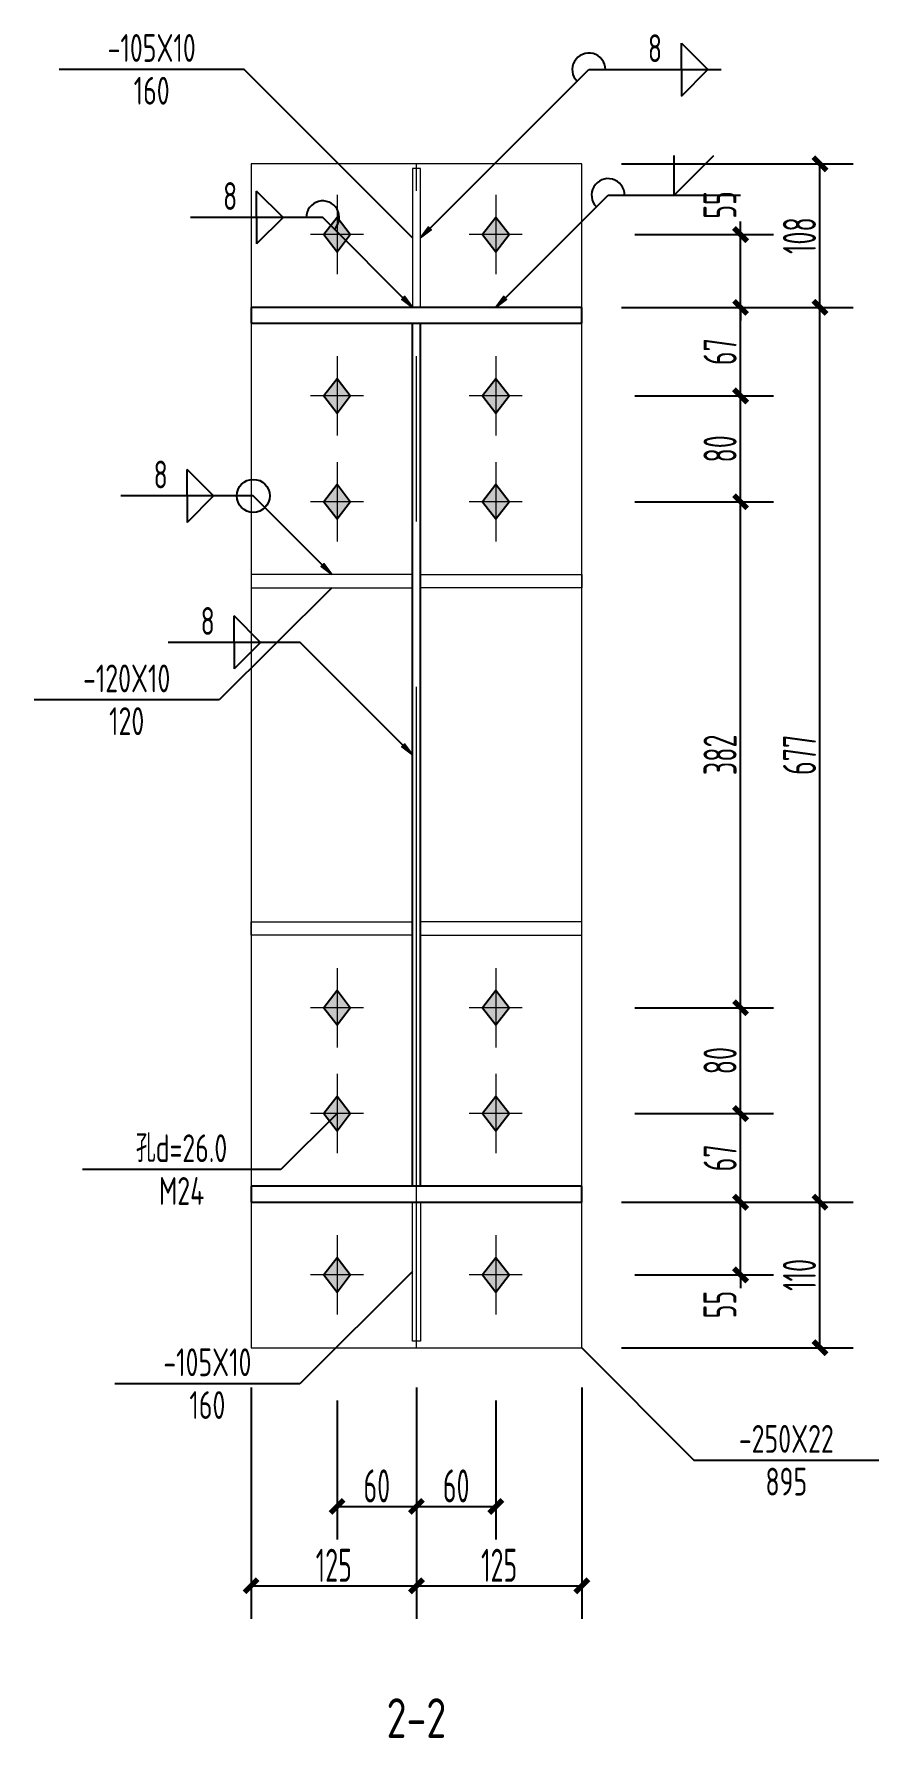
# Model space of a CAD drawing. Extents: x 447413 to 2975780, y -1432727 to 1301644.
# Drawn here: x 2279061 to 2285448, y -1145580 to -1132699 of the extents above; entities that cross this region are included whole.
import ezdxf
from ezdxf.enums import TextEntityAlignment as Align

# ---------------------------------------------------------------- set-up
doc = ezdxf.new("R2010")
doc.units = 0
doc.header["$LTSCALE"] = 1000
doc.header["$MEASUREMENT"] = 0
doc.linetypes.add('线型6', pattern=[8.75, 5, -1.25, 1.25, -1.25])
for name, color, linetype in [('10', 7, 'Continuous'), ('尺寸标注', 253, 'Continuous'), ('焊缝标注', 253, 'Continuous'), ('螺栓孔标注', 253, 'Continuous'), ('钢板标注', 253, 'Continuous')]:
    doc.layers.add(name, color=color, linetype=linetype)
doc.layers.add('20', color=2, linetype='Continuous', lineweight=18)
doc.styles.add('PkpmHz', font='Pkpmeng', dxfattribs={"width": 0.6, "bigfont": 'hztxt'})
doc.dimstyles.new('Pkpm_1.00', dxfattribs={"dimtxt": 250, "dimasz": 100, "dimexe": 250, "dimexo": 0.0625, "dimgap": 30, "dimtad": 1, "dimdec": 0, "dimrnd": 5, "dimzin": 0, "dimdsep": 46, "dimtxsty": 'PkpmHz', "dimblk1": 'ARCHTICK', "dimblk2": 'ARCHTICK', "dimsah": 1, "dimcen": 0.09, "dimadec": 0, "dimazin": 0, "dimtfac": 1, "dimtdec": 0, "dimtmove": 2, "dimatfit": 1, "dimfxl": 0, "dimtolj": 1, "dimtzin": 0, "dimarcsym": 0})

# ---------------------------------------------------------------- blocks, each defined once
blk = doc.blocks.new('_ArchTick')
at = {"color": 0, "linetype": 'ByBlock', "const_width": 0.4}
blk.add_lwpolyline([(-0.5, -0.5), (0.5, 0.5)], dxfattribs=at)
blk = doc.blocks.new('*D578')
at = {"layer": 'Defpoints', "color": 0, "linetype": 'Continuous', "transparency": 16777216}
for p in [(2283202, -1134215), (2284402, -1134215), (2283202, -1134765)]:
    blk.add_point(p, dxfattribs=at)
at = {"layer": '尺寸标注', "color": 0, "linetype": 'Continuous', "lineweight": -2, "transparency": 16777216}
for p, q in [((2284402, -1134215), (2284402, -1134115)), ((2283602, -1134215), (2284652, -1134215)), ((2284402, -1134765), (2284402, -1134215)), ((2283602, -1134765), (2284652, -1134765)), ((2284402, -1134765), (2284402, -1134865))]:
    blk.add_line(p, q, dxfattribs=at)
at = {"layer": '尺寸标注', "color": 0, "linetype": 'Continuous', "lineweight": -2, "transparency": 16777216, "xscale": 100, "yscale": 100, "zscale": 100}
for p, rotation in [((2284402, -1134215), 270), ((2284402, -1134765), 90)]:
    blk.add_blockref('_ArchTick', p, dxfattribs=dict(at, rotation=rotation))
at = {"layer": '尺寸标注', "color": 0, "linetype": 'Continuous', "transparency": 16777216, "insert": (2284246, -1133991), "char_height": 250, "attachment_point": 5, "rotation": 90, "style": 'PkpmHz'}
blk.add_mtext('\\A1;55', dxfattribs=at)
blk = doc.blocks.new('*D579')
at = {"layer": 'Defpoints', "color": 0, "linetype": 'Continuous', "transparency": 16777216}
for p in [(2283202, -1134765), (2284402, -1134765), (2283202, -1135435)]:
    blk.add_point(p, dxfattribs=at)
at = {"layer": '尺寸标注', "color": 0, "linetype": 'Continuous', "lineweight": -2, "transparency": 16777216}
for p, q in [((2283602, -1134765), (2284652, -1134765)), ((2284402, -1135435), (2284402, -1134765)), ((2283602, -1135435), (2284652, -1135435))]:
    blk.add_line(p, q, dxfattribs=at)
at = {"layer": '尺寸标注', "color": 0, "linetype": 'Continuous', "lineweight": -2, "transparency": 16777216, "xscale": 100, "yscale": 100, "zscale": 100}
for p, rotation in [((2284402, -1134765), 90), ((2284402, -1135435), 270)]:
    blk.add_blockref('_ArchTick', p, dxfattribs=dict(at, rotation=rotation))
at = {"layer": '尺寸标注', "color": 0, "linetype": 'Continuous', "transparency": 16777216, "insert": (2284247, -1135100), "char_height": 250, "attachment_point": 5, "rotation": 90, "style": 'PkpmHz'}
blk.add_mtext('\\A1;67', dxfattribs=at)
blk = doc.blocks.new('*D580')
at = {"layer": 'Defpoints', "color": 0, "linetype": 'Continuous', "transparency": 16777216}
for p in [(2283202, -1135435), (2284402, -1135435), (2283202, -1136235)]:
    blk.add_point(p, dxfattribs=at)
at = {"layer": '尺寸标注', "color": 0, "linetype": 'Continuous', "lineweight": -2, "transparency": 16777216}
for p, q in [((2283602, -1135435), (2284652, -1135435)), ((2284402, -1136235), (2284402, -1135435)), ((2283602, -1136235), (2284652, -1136235))]:
    blk.add_line(p, q, dxfattribs=at)
at = {"layer": '尺寸标注', "color": 0, "linetype": 'Continuous', "lineweight": -2, "transparency": 16777216, "xscale": 100, "yscale": 100, "zscale": 100}
for p, rotation in [((2284402, -1135435), 90), ((2284402, -1136235), 270)]:
    blk.add_blockref('_ArchTick', p, dxfattribs=dict(at, rotation=rotation))
at = {"layer": '尺寸标注', "color": 0, "linetype": 'Continuous', "transparency": 16777216, "insert": (2284247, -1135835), "char_height": 250, "attachment_point": 5, "rotation": 90, "style": 'PkpmHz'}
blk.add_mtext('\\A1;80', dxfattribs=at)
blk = doc.blocks.new('*D581')
at = {"layer": 'Defpoints', "color": 0, "linetype": 'Continuous', "transparency": 16777216}
for p in [(2283202, -1141530), (2284402, -1141530), (2283202, -1142080)]:
    blk.add_point(p, dxfattribs=at)
at = {"layer": '尺寸标注', "color": 0, "linetype": 'Continuous', "lineweight": -2, "transparency": 16777216}
for p, q in [((2284402, -1141530), (2284402, -1141430)), ((2283602, -1141530), (2284652, -1141530)), ((2284402, -1142080), (2284402, -1141530)), ((2283602, -1142080), (2284652, -1142080)), ((2284402, -1142080), (2284402, -1142180))]:
    blk.add_line(p, q, dxfattribs=at)
at = {"layer": '尺寸标注', "color": 0, "linetype": 'Continuous', "lineweight": -2, "transparency": 16777216, "xscale": 100, "yscale": 100, "zscale": 100}
for p, rotation in [((2284402, -1141530), 270), ((2284402, -1142080), 90)]:
    blk.add_blockref('_ArchTick', p, dxfattribs=dict(at, rotation=rotation))
at = {"layer": '尺寸标注', "color": 0, "linetype": 'Continuous', "transparency": 16777216, "insert": (2284246, -1142304), "char_height": 250, "attachment_point": 5, "rotation": 90, "style": 'PkpmHz'}
blk.add_mtext('\\A1;55', dxfattribs=at)
blk = doc.blocks.new('*D582')
at = {"layer": 'Defpoints', "color": 0, "linetype": 'Continuous', "transparency": 16777216}
for p in [(2283202, -1140860), (2284402, -1140860), (2283202, -1141530)]:
    blk.add_point(p, dxfattribs=at)
at = {"layer": '尺寸标注', "color": 0, "linetype": 'Continuous', "lineweight": -2, "transparency": 16777216}
for p, q in [((2283602, -1140860), (2284652, -1140860)), ((2284402, -1141530), (2284402, -1140860)), ((2283602, -1141530), (2284652, -1141530))]:
    blk.add_line(p, q, dxfattribs=at)
at = {"layer": '尺寸标注', "color": 0, "linetype": 'Continuous', "lineweight": -2, "transparency": 16777216, "xscale": 100, "yscale": 100, "zscale": 100}
for p, rotation in [((2284402, -1140860), 90), ((2284402, -1141530), 270)]:
    blk.add_blockref('_ArchTick', p, dxfattribs=dict(at, rotation=rotation))
at = {"layer": '尺寸标注', "color": 0, "linetype": 'Continuous', "transparency": 16777216, "insert": (2284247, -1141195), "char_height": 250, "attachment_point": 5, "rotation": 90, "style": 'PkpmHz'}
blk.add_mtext('\\A1;67', dxfattribs=at)
blk = doc.blocks.new('*D583')
at = {"layer": 'Defpoints', "color": 0, "linetype": 'Continuous', "transparency": 16777216}
for p in [(2283202, -1140060), (2284402, -1140060), (2283202, -1140860)]:
    blk.add_point(p, dxfattribs=at)
at = {"layer": '尺寸标注', "color": 0, "linetype": 'Continuous', "lineweight": -2, "transparency": 16777216}
for p, q in [((2283602, -1140060), (2284652, -1140060)), ((2284402, -1140860), (2284402, -1140060)), ((2283602, -1140860), (2284652, -1140860))]:
    blk.add_line(p, q, dxfattribs=at)
at = {"layer": '尺寸标注', "color": 0, "linetype": 'Continuous', "lineweight": -2, "transparency": 16777216, "xscale": 100, "yscale": 100, "zscale": 100}
for p, rotation in [((2284402, -1140060), 90), ((2284402, -1140860), 270)]:
    blk.add_blockref('_ArchTick', p, dxfattribs=dict(at, rotation=rotation))
at = {"layer": '尺寸标注', "color": 0, "linetype": 'Continuous', "transparency": 16777216, "insert": (2284247, -1140460), "char_height": 250, "attachment_point": 5, "rotation": 90, "style": 'PkpmHz'}
blk.add_mtext('\\A1;80', dxfattribs=at)
blk = doc.blocks.new('*D584')
at = {"layer": 'Defpoints', "color": 0, "linetype": 'Continuous', "transparency": 16777216}
for p in [(2283202, -1136235), (2284402, -1136235), (2283202, -1140060)]:
    blk.add_point(p, dxfattribs=at)
at = {"layer": '尺寸标注', "color": 0, "linetype": 'Continuous', "lineweight": -2, "transparency": 16777216}
for p, q in [((2283602, -1136235), (2284652, -1136235)), ((2284402, -1140060), (2284402, -1136235)), ((2283602, -1140060), (2284652, -1140060))]:
    blk.add_line(p, q, dxfattribs=at)
at = {"layer": '尺寸标注', "color": 0, "linetype": 'Continuous', "lineweight": -2, "transparency": 16777216, "xscale": 100, "yscale": 100, "zscale": 100}
for p, rotation in [((2284402, -1136235), 90), ((2284402, -1140060), 270)]:
    blk.add_blockref('_ArchTick', p, dxfattribs=dict(at, rotation=rotation))
at = {"layer": '尺寸标注', "color": 0, "linetype": 'Continuous', "transparency": 16777216, "insert": (2284247, -1138148), "char_height": 250, "attachment_point": 5, "rotation": 90, "style": 'PkpmHz'}
blk.add_mtext('\\A1;382', dxfattribs=at)
blk = doc.blocks.new('*D585')
at = {"layer": 'Defpoints', "color": 0, "linetype": 'Continuous', "transparency": 16777216}
for p in [(2281352, -1142630), (2281952, -1142630), (2281952, -1143830)]:
    blk.add_point(p, dxfattribs=at)
at = {"layer": '尺寸标注', "color": 0, "linetype": 'Continuous', "lineweight": -2, "transparency": 16777216}
for p, q in [((2281352, -1143030), (2281352, -1144080)), ((2281952, -1143030), (2281952, -1144080)), ((2281352, -1143830), (2281952, -1143830))]:
    blk.add_line(p, q, dxfattribs=at)
at = {"layer": '尺寸标注', "color": 0, "linetype": 'Continuous', "lineweight": -2, "transparency": 16777216, "xscale": 100, "yscale": 100, "zscale": 100, "rotation": 180}
blk.add_blockref('_ArchTick', (2281352, -1143830), dxfattribs=at)
at = {"layer": '尺寸标注', "color": 0, "linetype": 'Continuous', "lineweight": -2, "transparency": 16777216, "xscale": 100, "yscale": 100, "zscale": 100}
blk.add_blockref('_ArchTick', (2281952, -1143830), dxfattribs=at)
at = {"layer": '尺寸标注', "color": 0, "linetype": 'Continuous', "transparency": 16777216, "insert": (2281652, -1143675), "char_height": 250, "attachment_point": 5, "style": 'PkpmHz'}
blk.add_mtext('\\A1;60', dxfattribs=at)
blk = doc.blocks.new('*D586')
at = {"layer": 'Defpoints', "color": 0, "linetype": 'Continuous', "transparency": 16777216}
for p in [(2281952, -1142630), (2282552, -1142630), (2282552, -1143830)]:
    blk.add_point(p, dxfattribs=at)
at = {"layer": '尺寸标注', "color": 0, "linetype": 'Continuous', "lineweight": -2, "transparency": 16777216}
for p, q in [((2281952, -1143030), (2281952, -1144080)), ((2282552, -1143030), (2282552, -1144080)), ((2281952, -1143830), (2282552, -1143830))]:
    blk.add_line(p, q, dxfattribs=at)
at = {"layer": '尺寸标注', "color": 0, "linetype": 'Continuous', "lineweight": -2, "transparency": 16777216, "xscale": 100, "yscale": 100, "zscale": 100, "rotation": 180}
blk.add_blockref('_ArchTick', (2281952, -1143830), dxfattribs=at)
at = {"layer": '尺寸标注', "color": 0, "linetype": 'Continuous', "lineweight": -2, "transparency": 16777216, "xscale": 100, "yscale": 100, "zscale": 100}
blk.add_blockref('_ArchTick', (2282552, -1143830), dxfattribs=at)
at = {"layer": '尺寸标注', "color": 0, "linetype": 'Continuous', "transparency": 16777216, "insert": (2282252, -1143675), "char_height": 250, "attachment_point": 5, "style": 'PkpmHz'}
blk.add_mtext('\\A1;60', dxfattribs=at)
blk = doc.blocks.new('*D587')
at = {"layer": 'Defpoints', "color": 0, "linetype": 'Continuous', "transparency": 16777216}
for p in [(2280702, -1142630), (2281952, -1142630), (2281952, -1144430)]:
    blk.add_point(p, dxfattribs=at)
at = {"layer": '尺寸标注', "color": 0, "linetype": 'Continuous', "lineweight": -2, "transparency": 16777216}
for p, q in [((2280702, -1142930), (2280702, -1144680)), ((2281952, -1142930), (2281952, -1144680)), ((2280702, -1144430), (2281952, -1144430))]:
    blk.add_line(p, q, dxfattribs=at)
at = {"layer": '尺寸标注', "color": 0, "linetype": 'Continuous', "lineweight": -2, "transparency": 16777216, "xscale": 100, "yscale": 100, "zscale": 100, "rotation": 180}
blk.add_blockref('_ArchTick', (2280702, -1144430), dxfattribs=at)
at = {"layer": '尺寸标注', "color": 0, "linetype": 'Continuous', "lineweight": -2, "transparency": 16777216, "xscale": 100, "yscale": 100, "zscale": 100}
blk.add_blockref('_ArchTick', (2281952, -1144430), dxfattribs=at)
at = {"layer": '尺寸标注', "color": 0, "linetype": 'Continuous', "transparency": 16777216, "insert": (2281327, -1144275), "char_height": 250, "attachment_point": 5, "style": 'PkpmHz'}
blk.add_mtext('\\A1;125', dxfattribs=at)
blk = doc.blocks.new('*D588')
at = {"layer": 'Defpoints', "color": 0, "linetype": 'Continuous', "transparency": 16777216}
for p in [(2281952, -1142630), (2283202, -1142630), (2283202, -1144430)]:
    blk.add_point(p, dxfattribs=at)
at = {"layer": '尺寸标注', "color": 0, "linetype": 'Continuous', "lineweight": -2, "transparency": 16777216}
for p, q in [((2281952, -1142930), (2281952, -1144680)), ((2283202, -1142930), (2283202, -1144680)), ((2281952, -1144430), (2283202, -1144430))]:
    blk.add_line(p, q, dxfattribs=at)
at = {"layer": '尺寸标注', "color": 0, "linetype": 'Continuous', "lineweight": -2, "transparency": 16777216, "xscale": 100, "yscale": 100, "zscale": 100, "rotation": 180}
blk.add_blockref('_ArchTick', (2281952, -1144430), dxfattribs=at)
at = {"layer": '尺寸标注', "color": 0, "linetype": 'Continuous', "lineweight": -2, "transparency": 16777216, "xscale": 100, "yscale": 100, "zscale": 100}
blk.add_blockref('_ArchTick', (2283202, -1144430), dxfattribs=at)
at = {"layer": '尺寸标注', "color": 0, "linetype": 'Continuous', "transparency": 16777216, "insert": (2282577, -1144275), "char_height": 250, "attachment_point": 5, "style": 'PkpmHz'}
blk.add_mtext('\\A1;125', dxfattribs=at)
blk = doc.blocks.new('*D589')
at = {"layer": 'Defpoints', "color": 0, "linetype": 'Continuous', "transparency": 16777216}
for p in [(2283202, -1141530), (2285002, -1141530), (2283202, -1142630)]:
    blk.add_point(p, dxfattribs=at)
at = {"layer": '尺寸标注', "color": 0, "linetype": 'Continuous', "lineweight": -2, "transparency": 16777216}
for p, q in [((2283502, -1141530), (2285252, -1141530)), ((2285002, -1142630), (2285002, -1141530)), ((2283502, -1142630), (2285252, -1142630))]:
    blk.add_line(p, q, dxfattribs=at)
at = {"layer": '尺寸标注', "color": 0, "linetype": 'Continuous', "lineweight": -2, "transparency": 16777216, "xscale": 100, "yscale": 100, "zscale": 100}
for p, rotation in [((2285002, -1141530), 90), ((2285002, -1142630), 270)]:
    blk.add_blockref('_ArchTick', p, dxfattribs=dict(at, rotation=rotation))
at = {"layer": '尺寸标注', "color": 0, "linetype": 'Continuous', "transparency": 16777216, "insert": (2284847, -1142080), "char_height": 250, "attachment_point": 5, "rotation": 90, "style": 'PkpmHz'}
blk.add_mtext('\\A1;110', dxfattribs=at)
blk = doc.blocks.new('*D590')
at = {"layer": 'Defpoints', "color": 0, "linetype": 'Continuous', "transparency": 16777216}
for p in [(2283202, -1134765), (2285002, -1134765), (2283202, -1141530)]:
    blk.add_point(p, dxfattribs=at)
at = {"layer": '尺寸标注', "color": 0, "linetype": 'Continuous', "lineweight": -2, "transparency": 16777216}
for p, q in [((2283502, -1134765), (2285252, -1134765)), ((2285002, -1141530), (2285002, -1134765)), ((2283502, -1141530), (2285252, -1141530))]:
    blk.add_line(p, q, dxfattribs=at)
at = {"layer": '尺寸标注', "color": 0, "linetype": 'Continuous', "lineweight": -2, "transparency": 16777216, "xscale": 100, "yscale": 100, "zscale": 100}
for p, rotation in [((2285002, -1134765), 90), ((2285002, -1141530), 270)]:
    blk.add_blockref('_ArchTick', p, dxfattribs=dict(at, rotation=rotation))
at = {"layer": '尺寸标注', "color": 0, "linetype": 'Continuous', "transparency": 16777216, "insert": (2284847, -1138148), "char_height": 250, "attachment_point": 5, "rotation": 90, "style": 'PkpmHz'}
blk.add_mtext('\\A1;677', dxfattribs=at)
blk = doc.blocks.new('*D591')
at = {"layer": 'Defpoints', "color": 0, "linetype": 'Continuous', "transparency": 16777216}
for p in [(2283202, -1133680), (2285002, -1133680), (2283202, -1134765)]:
    blk.add_point(p, dxfattribs=at)
at = {"layer": '尺寸标注', "color": 0, "linetype": 'Continuous', "lineweight": -2, "transparency": 16777216}
for p, q in [((2283502, -1133680), (2285252, -1133680)), ((2285002, -1134765), (2285002, -1133680)), ((2283502, -1134765), (2285252, -1134765))]:
    blk.add_line(p, q, dxfattribs=at)
at = {"layer": '尺寸标注', "color": 0, "linetype": 'Continuous', "lineweight": -2, "transparency": 16777216, "xscale": 100, "yscale": 100, "zscale": 100}
for p, rotation in [((2285002, -1133680), 90), ((2285002, -1134765), 270)]:
    blk.add_blockref('_ArchTick', p, dxfattribs=dict(at, rotation=rotation))
at = {"layer": '尺寸标注', "color": 0, "linetype": 'Continuous', "transparency": 16777216, "insert": (2284847, -1134223), "char_height": 250, "attachment_point": 5, "rotation": 90, "style": 'PkpmHz'}
blk.add_mtext('\\A1;108', dxfattribs=at)

msp = doc.modelspace()

# ---------------------------------------------------------------- hatches: boundary and pattern name
at = {"layer": '10'}
for points in [[(2281351.5, -1134085.1), (2281251.5, -1134215.1), (2281351.5, -1134345.1), (2281451.5, -1134215.1)], [(2282551.5, -1134085.1), (2282451.5, -1134215.1), (2282551.5, -1134345.1), (2282651.5, -1134215.1)], [(2281351.5, -1135305.1), (2281251.5, -1135435.1), (2281351.5, -1135565.1), (2281451.5, -1135435.1)], [(2282551.5, -1135305.1), (2282451.5, -1135435.1), (2282551.5, -1135565.1), (2282651.5, -1135435.1)], [(2281351.5, -1136105.1), (2281251.5, -1136235.1), (2281351.5, -1136365.1), (2281451.5, -1136235.1)], [(2282551.5, -1136105.1), (2282451.5, -1136235.1), (2282551.5, -1136365.1), (2282651.5, -1136235.1)], [(2281351.5, -1139930.1), (2281251.5, -1140060.1), (2281351.5, -1140190.1), (2281451.5, -1140060.1)], [(2282551.5, -1139930.1), (2282451.5, -1140060.1), (2282551.5, -1140190.1), (2282651.5, -1140060.1)], [(2281351.5, -1140730.1), (2281251.5, -1140860.1), (2281351.5, -1140990.1), (2281451.5, -1140860.1)], [(2282551.5, -1140730.1), (2282451.5, -1140860.1), (2282551.5, -1140990.1), (2282651.5, -1140860.1)], [(2281351.5, -1141950.1), (2281251.5, -1142080.1), (2281351.5, -1142210.1), (2281451.5, -1142080.1)], [(2282551.5, -1141950.1), (2282451.5, -1142080.1), (2282551.5, -1142210.1), (2282651.5, -1142080.1)]]:
    msp.add_hatch(color=1, dxfattribs=at).paths.add_polyline_path(points)
at = {"layer": '焊缝标注'}
for points in [[(2281981.5, -1134240.1), (2282062.9, -1134180), (2282041.7, -1134158.8)], [(2281921.5, -1134765.1), (2281861.5, -1134683.7), (2281840.3, -1134704.9)], [(2282551.5, -1134765.1), (2282632.9, -1134705), (2282611.7, -1134683.8)], [(2281311.5, -1136785.1), (2281251.5, -1136703.7), (2281230.3, -1136724.9)], [(2281921.5, -1138147.6), (2281861.5, -1138066.2), (2281840.3, -1138087.4)]]:
    msp.add_hatch(color=256, dxfattribs=at).paths.add_polyline_path(points)

# ---------------------------------------------------------------- linework, layer by layer
at = {"layer": '10', "linetype": '线型6', "lineweight": 18}
msp.add_line((2281951.5, -1142635.1), (2281951.5, -1133675.1), dxfattribs=at)
at = {"layer": '10', "color": 9, "lineweight": 18}
for p, q in [((2281351.5, -1133915.1), (2281351.5, -1134515.1)), ((2282551.5, -1133915.1), (2282551.5, -1134515.1)), ((2281551.5, -1134215.1), (2281151.5, -1134215.1)), ((2282751.5, -1134215.1), (2282351.5, -1134215.1)), ((2281351.5, -1135135.1), (2281351.5, -1135735.1)), ((2282551.5, -1135135.1), (2282551.5, -1135735.1)), ((2281551.5, -1135435.1), (2281151.5, -1135435.1)), ((2282751.5, -1135435.1), (2282351.5, -1135435.1)), ((2281351.5, -1135935.1), (2281351.5, -1136535.1)), ((2282551.5, -1135935.1), (2282551.5, -1136535.1)), ((2281551.5, -1136235.1), (2281151.5, -1136235.1)), ((2282751.5, -1136235.1), (2282351.5, -1136235.1)), ((2281351.5, -1139760.1), (2281351.5, -1140360.1)), ((2282551.5, -1139760.1), (2282551.5, -1140360.1)), ((2281551.5, -1140060.1), (2281151.5, -1140060.1)), ((2282751.5, -1140060.1), (2282351.5, -1140060.1)), ((2281351.5, -1140560.1), (2281351.5, -1141160.1)), ((2282551.5, -1140560.1), (2282551.5, -1141160.1)), ((2281551.5, -1140860.1), (2281151.5, -1140860.1)), ((2282751.5, -1140860.1), (2282351.5, -1140860.1)), ((2281351.5, -1141780.1), (2281351.5, -1142380.1)), ((2282551.5, -1141780.1), (2282551.5, -1142380.1)), ((2281551.5, -1142080.1), (2281151.5, -1142080.1)), ((2282751.5, -1142080.1), (2282351.5, -1142080.1))]:
    msp.add_line(p, q, dxfattribs=at)
at = {"layer": '10', "color": 3}
for p, q in [((2283201.5, -1134765.1), (2280701.5, -1134765.1)), ((2280701.5, -1134765.1), (2280701.5, -1134885.1)), ((2283201.5, -1134885.1), (2283201.5, -1134765.1)), ((2280701.5, -1134885.1), (2283201.5, -1134885.1)), ((2281921.5, -1141410.1), (2281921.5, -1134885.1)), ((2281981.5, -1141410.1), (2281981.5, -1134885.1)), ((2283201.5, -1141410.1), (2280701.5, -1141410.1)), ((2280701.5, -1141410.1), (2280701.5, -1141530.1)), ((2283201.5, -1141530.1), (2283201.5, -1141410.1)), ((2280701.5, -1141530.1), (2283201.5, -1141530.1))]:
    msp.add_line(p, q, dxfattribs=at)
at = {"layer": '10', "color": 1, "linetype": 'Continuous'}
for points in [[(2281351.5, -1134085.1), (2281251.5, -1134215.1), (2281351.5, -1134345.1), (2281451.5, -1134215.1)], [(2282551.5, -1134085.1), (2282451.5, -1134215.1), (2282551.5, -1134345.1), (2282651.5, -1134215.1)], [(2281351.5, -1135305.1), (2281251.5, -1135435.1), (2281351.5, -1135565.1), (2281451.5, -1135435.1)], [(2282551.5, -1135305.1), (2282451.5, -1135435.1), (2282551.5, -1135565.1), (2282651.5, -1135435.1)], [(2281351.5, -1136105.1), (2281251.5, -1136235.1), (2281351.5, -1136365.1), (2281451.5, -1136235.1)], [(2282551.5, -1136105.1), (2282451.5, -1136235.1), (2282551.5, -1136365.1), (2282651.5, -1136235.1)], [(2281351.5, -1139930.1), (2281251.5, -1140060.1), (2281351.5, -1140190.1), (2281451.5, -1140060.1)], [(2282551.5, -1139930.1), (2282451.5, -1140060.1), (2282551.5, -1140190.1), (2282651.5, -1140060.1)], [(2281351.5, -1140730.1), (2281251.5, -1140860.1), (2281351.5, -1140990.1), (2281451.5, -1140860.1)], [(2282551.5, -1140730.1), (2282451.5, -1140860.1), (2282551.5, -1140990.1), (2282651.5, -1140860.1)], [(2281351.5, -1141950.1), (2281251.5, -1142080.1), (2281351.5, -1142210.1), (2281451.5, -1142080.1)], [(2282551.5, -1141950.1), (2282451.5, -1142080.1), (2282551.5, -1142210.1), (2282651.5, -1142080.1)]]:
    msp.add_lwpolyline(points, close=True, dxfattribs=at)
at = {"layer": '20'}
for p, q in [((2283201.5, -1133680.1), (2280701.5, -1133680.1)), ((2280701.5, -1133680.1), (2280701.5, -1142630.1)), ((2281981.5, -1133715.1), (2281921.5, -1133715.1)), ((2281921.5, -1133715.1), (2281921.5, -1134765.1)), ((2281981.5, -1134765.1), (2281981.5, -1133715.1)), ((2283201.5, -1142630.1), (2283201.5, -1133680.1)), ((2281921.5, -1134765.1), (2281981.5, -1134765.1)), ((2281921.5, -1136785.1), (2280701.5, -1136785.1)), ((2280701.5, -1136785.1), (2280701.5, -1136885.1)), ((2281921.5, -1136885.1), (2281921.5, -1136785.1)), ((2281981.5, -1136785.1), (2283201.5, -1136785.1)), ((2281981.5, -1136885.1), (2281981.5, -1136785.1)), ((2283201.5, -1136785.1), (2283201.5, -1136885.1)), ((2280701.5, -1136885.1), (2281921.5, -1136885.1)), ((2283201.5, -1136885.1), (2281981.5, -1136885.1)), ((2280701.5, -1139510.1), (2280701.5, -1139410.1)), ((2280701.5, -1139410.1), (2281921.5, -1139410.1)), ((2281921.5, -1139410.1), (2281921.5, -1139510.1)), ((2283201.5, -1139410.1), (2281981.5, -1139410.1)), ((2281981.5, -1139410.1), (2281981.5, -1139510.1)), ((2283201.5, -1139510.1), (2283201.5, -1139410.1)), ((2281921.5, -1139510.1), (2280701.5, -1139510.1)), ((2281981.5, -1139510.1), (2283201.5, -1139510.1)), ((2281921.5, -1141530.1), (2281981.5, -1141530.1)), ((2281921.5, -1142580.1), (2281921.5, -1141530.1)), ((2281981.5, -1141530.1), (2281981.5, -1142580.1)), ((2280701.5, -1142630.1), (2283201.5, -1142630.1)), ((2281981.5, -1142580.1), (2281921.5, -1142580.1))]:
    msp.add_line(p, q, dxfattribs=at)
at = {"layer": '焊缝标注'}
for p, q in [((2283954.8, -1132767.8), (2284154.8, -1132967.8)), ((2283954.8, -1132967.8), (2283954.8, -1132767.8)), ((2281981.5, -1134240.1), (2283254.8, -1132967.8)), ((2283254.8, -1132967.8), (2284254.8, -1132967.8)), ((2283954.8, -1133167.8), (2284154.8, -1132967.8)), ((2283954.8, -1132967.8), (2283954.8, -1133167.8)), ((2283900.4, -1133916.9), (2283900.4, -1133616.9)), ((2283900.4, -1133916.9), (2284200.4, -1133616.9)), ((2280943.5, -1134085.5), (2280743.5, -1133885.5)), ((2280743.5, -1134085.5), (2280743.5, -1133885.5)), ((2282551.5, -1134765.1), (2283400.4, -1133916.9)), ((2283400.4, -1133916.9), (2284400.4, -1133916.9)), ((2281243.5, -1134085.5), (2280243.5, -1134085.5)), ((2280943.5, -1134085.5), (2280743.5, -1134285.5)), ((2280743.5, -1134085.5), (2280743.5, -1134285.5)), ((2281921.5, -1134765.1), (2281243.5, -1134085.5)), ((2280418.3, -1136190.4), (2280218.3, -1135990.4)), ((2280218.3, -1136190.4), (2280218.3, -1135990.4)), ((2280718.3, -1136190.4), (2279718.3, -1136190.4)), ((2280418.3, -1136190.4), (2280218.3, -1136390.4)), ((2280218.3, -1136190.4), (2280218.3, -1136390.4)), ((2281311.5, -1136785.1), (2280718.3, -1136190.4)), ((2280774, -1137298.1), (2280574, -1137098.1)), ((2280574, -1137298.1), (2280574, -1137098.1)), ((2281074, -1137298.1), (2280074, -1137298.1)), ((2280774, -1137298.1), (2280574, -1137498.1)), ((2280574, -1137298.1), (2280574, -1137498.1)), ((2281921.5, -1138147.6), (2281074, -1137298.1))]:
    msp.add_line(p, q, dxfattribs=at)
at = {"layer": '焊缝标注', "linetype": 'Continuous'}
for points in [[(2281981.5, -1134240.1), (2282062.9, -1134180), (2282041.7, -1134158.8)], [(2281921.5, -1134765.1), (2281861.5, -1134683.7), (2281840.3, -1134704.9)], [(2282551.5, -1134765.1), (2282632.9, -1134705), (2282611.7, -1134683.8)], [(2281311.5, -1136785.1), (2281251.5, -1136703.7), (2281230.3, -1136724.9)], [(2281921.5, -1138147.6), (2281861.5, -1138066.2), (2281840.3, -1138087.4)]]:
    msp.add_lwpolyline(points, close=True, dxfattribs=at)
at = {"layer": '焊缝标注'}
msp.add_circle((2280718.3, -1136190.4), 125, dxfattribs=at)
for centre, start, end in [((2283254.8, -1132967.8), 0, 224.97719), ((2283400.4, -1133916.9), 0, 224.9772), ((2281243.5, -1134085.5), 314.93158, 180)]:
    msp.add_arc(centre, 125, start, end, dxfattribs=at)
at = {"layer": '螺栓孔标注'}
for p, q in [((2281351.5, -1140860.1), (2280926.4, -1141283.5)), ((2280926.4, -1141283.5), (2279426.4, -1141283.5))]:
    msp.add_line(p, q, dxfattribs=at)
at = {"layer": '螺栓孔标注', "const_width": 0.1}
msp.add_lwpolyline([(2281351.6, -1140860.1, 1), (2281351.5, -1140860.1, 1)], format="xyb", close=True, dxfattribs=at)
at = {"layer": '钢板标注'}
for p, q in [((2280650.3, -1132965.8), (2279250.3, -1132965.8)), ((2281921.5, -1134240.1), (2280650.3, -1132965.8)), ((2281311.5, -1136885.1), (2280461.3, -1137731.9)), ((2280461.3, -1137731.9), (2279061.3, -1137731.9)), ((2281921.5, -1142055.1), (2281071.3, -1142902)), ((2283201.5, -1142630.1), (2284047.7, -1143481)), ((2281071.3, -1142902), (2279671.3, -1142902)), ((2284047.7, -1143481), (2285447.7, -1143481))]:
    msp.add_line(p, q, dxfattribs=at)
at = {"layer": '钢板标注', "const_width": 0.1}
for points in [[(2281921.6, -1134240.1, 1), (2281921.5, -1134240.1, 1)], [(2281311.6, -1136885.1, 1), (2281311.5, -1136885.1, 1)], [(2281921.6, -1142055.1, 1), (2281921.5, -1142055.1, 1)], [(2283201.6, -1142630.1, 1), (2283201.5, -1142630.1, 1)]]:
    msp.add_lwpolyline(points, format="xyb", close=True, dxfattribs=at)

# ---------------------------------------------------------------- texts
at = {"layer": '10', "style": 'PkpmHz', "width": 0.77}
msp.add_text('2-2', height=300, dxfattribs=at).set_placement((2281951.5, -1145430.1), align=Align.MIDDLE_CENTER)
at = {"layer": '焊缝标注', "style": 'PkpmHz', "width": 0.71}
for p in [(2283754.8, -1132911.2), (2280543.5, -1134028.8), (2280018.3, -1136133.8), (2280374, -1137241.4)]:
    msp.add_text('8', height=210, dxfattribs=at).set_placement(p, align=Align.CENTER)
at = {"layer": '螺栓孔标注', "style": 'PkpmHz', "width": 0.71}
msp.add_text('孔d=26.0', height=210, dxfattribs=at).set_placement((2280176.4, -1141226.9), align=Align.CENTER)
msp.add_text('M24', height=210, dxfattribs=at).set_placement((2280176.4, -1141340.1), align=Align.TOP_CENTER)
at = {"layer": '钢板标注', "style": 'PkpmHz', "width": 0.71}
for s, p in [('-105X10', (2279950.3, -1132909.2)), ('-120X10', (2279761.3, -1137675.3)), ('-105X10', (2280371.3, -1142845.3)), ('-250X22', (2284747.7, -1143424.4))]:
    msp.add_text(s, height=210, dxfattribs=at).set_placement(p, align=Align.CENTER)
for s, p in [('160', (2279950.3, -1133022.4)), ('120', (2279761.3, -1137788.5)), ('160', (2280371.3, -1142958.6)), ('895', (2284747.7, -1143537.6))]:
    msp.add_text(s, height=210, dxfattribs=at).set_placement(p, align=Align.TOP_CENTER)

# ---------------------------------------------------------------- dimensions: what is measured, and where the dimension line sits
at = {"layer": '尺寸标注', "linetype": 'Continuous'}
for base, p1, p2, text, override, picture, middle in [((2285001.5, -1133680.1), (2283201.5, -1134765.1), (2283201.5, -1133680.1), '108', {"dimexo": 300, "dimtih": 0, "dimtoh": 0}, '*D591', (2284846.5, -1134222.6)), ((2284401.5, -1134765.1), (2283201.5, -1135435.1), (2283201.5, -1134765.1), '67', {"dimexo": 400, "dimtih": 0, "dimtoh": 0}, '*D579', (2284246.5, -1135100.1)), ((2285001.5, -1134765.1), (2283201.5, -1141530.1), (2283201.5, -1134765.1), '677', {"dimexo": 300, "dimtih": 0, "dimtoh": 0}, '*D590', (2284846.5, -1138147.6)), ((2284401.5, -1135435.1), (2283201.5, -1136235.1), (2283201.5, -1135435.1), '80', {"dimexo": 400, "dimtih": 0, "dimtoh": 0}, '*D580', (2284246.5, -1135835.1)), ((2284401.5, -1136235.1), (2283201.5, -1140060.1), (2283201.5, -1136235.1), '382', {"dimexo": 400, "dimtih": 0, "dimtoh": 0}, '*D584', (2284246.5, -1138147.6)), ((2284401.5, -1140060.1), (2283201.5, -1140860.1), (2283201.5, -1140060.1), '80', {"dimexo": 400, "dimtih": 0, "dimtoh": 0}, '*D583', (2284246.5, -1140460.1)), ((2284401.5, -1140860.1), (2283201.5, -1141530.1), (2283201.5, -1140860.1), '67', {"dimexo": 400, "dimtih": 0, "dimtoh": 0}, '*D582', (2284246.5, -1141195.1)), ((2285001.5, -1141530.1), (2283201.5, -1142630.1), (2283201.5, -1141530.1), '110', {"dimexo": 300, "dimtih": 0, "dimtoh": 0}, '*D589', (2284846.5, -1142080.1))]:
    dim = msp.add_linear_dim(base=base, p1=p1, p2=p2, angle=90, text=text, dimstyle='Pkpm_1.00', override=override, dxfattribs=at)
    dim.commit()
    dim.dimension.update_dxf_attribs({"geometry": picture, "text_midpoint": middle})
for base, p1, p2, picture, middle in [((2284401.5, -1134215.1), (2283201.5, -1134765.1), (2283201.5, -1134215.1), '*D578', (2284246.3, -1133991.5)), ((2284401.5, -1141530.1), (2283201.5, -1142080.1), (2283201.5, -1141530.1), '*D581', (2284246.3, -1142303.7))]:
    dim = msp.add_linear_dim(base=base, p1=p1, p2=p2, angle=90, text='55', dimstyle='Pkpm_1.00', override={"dimexo": 400, "dimtih": 0, "dimtoh": 0}, dxfattribs=at)
    dim.commit()
    dim.dimension.update_dxf_attribs({"geometry": picture, "text_midpoint": middle, "dimtype": 128})
for base, p1, p2, text, override, picture, middle in [((2281951.5, -1144430.1), (2280701.5, -1142630.1), (2281951.5, -1142630.1), '125', {"dimexo": 300, "dimtih": 0, "dimtoh": 0}, '*D587', (2281326.5, -1144275.1)), ((2281951.5, -1143830.1), (2281351.5, -1142630.1), (2281951.5, -1142630.1), '60', {"dimexo": 400, "dimtih": 0, "dimtoh": 0}, '*D585', (2281651.5, -1143675.1)), ((2282551.5, -1143830.1), (2281951.5, -1142630.1), (2282551.5, -1142630.1), '60', {"dimexo": 400, "dimtih": 0, "dimtoh": 0}, '*D586', (2282251.5, -1143675.1)), ((2283201.5, -1144430.1), (2281951.5, -1142630.1), (2283201.5, -1142630.1), '125', {"dimexo": 300, "dimtih": 0, "dimtoh": 0}, '*D588', (2282576.5, -1144275.1))]:
    dim = msp.add_linear_dim(base=base, p1=p1, p2=p2, text=text, dimstyle='Pkpm_1.00', override=override, dxfattribs=at)
    dim.commit()
    dim.dimension.update_dxf_attribs({"geometry": picture, "text_midpoint": middle})

doc.saveas('drawing.dxf')
